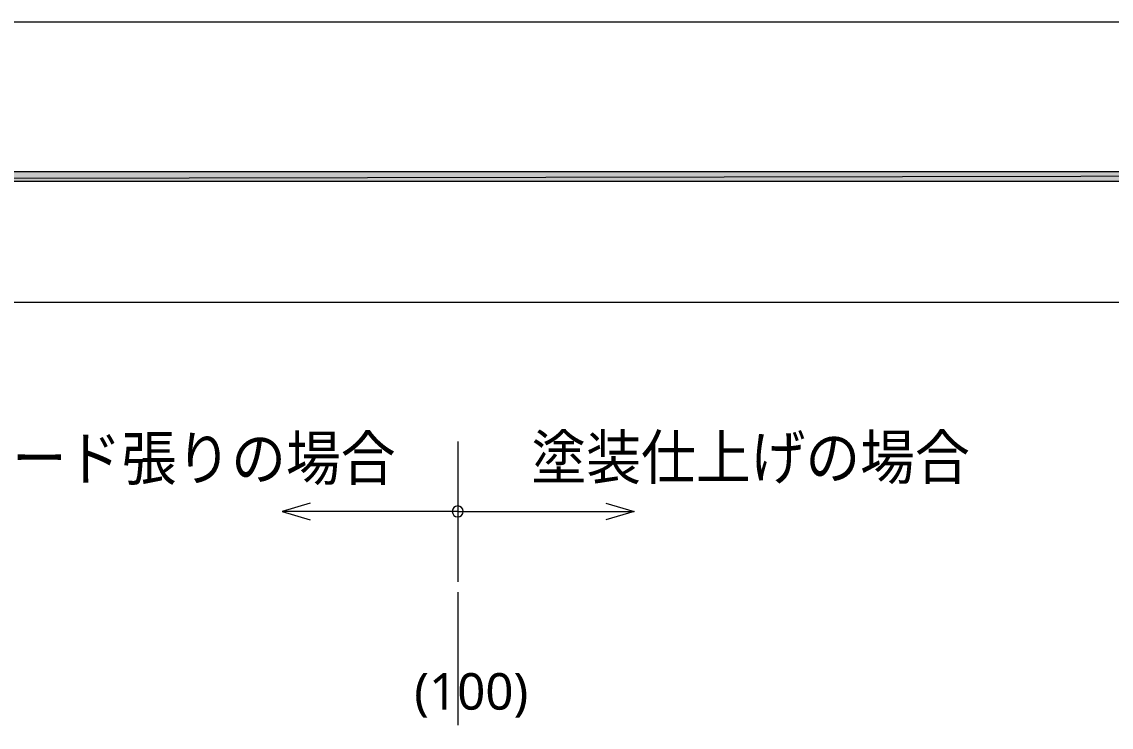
# Model space of a CAD drawing. Header units: millimetres. Extents: x 0 to 420, y 0 to 297.
# Drawn here: x 128.5 to 206, y 246.8 to 297 of the extents above; entities that cross this region are included whole.
import ezdxf
from ezdxf.enums import TextEntityAlignment as Align

# ---------------------------------------------------------------- set-up
doc = ezdxf.new("R2010")
doc.units = ezdxf.units.MM
doc.styles.add('kst32b', font='NotoSansJP-Variable.ttf')

msp = doc.modelspace()

# ---------------------------------------------------------------- hatches: boundary and pattern name
h = msp.add_hatch(color=7)
h.paths.add_polyline_path([(394.166, 285.623), (394.166, 286.321), (26.183, 285.623), (394.166, 285.623)])
h.paths.add_polyline_path([(394.166, 286.321), (26.183, 285.623), (26.183, 286.321), (394.166, 286.321)])

# ---------------------------------------------------------------- linework, layer by layer
at = {"lineweight": 13}
for points in [[(0.191, 0), (0.191, 296.968), (420.158, 296.968), (420.158, 0)], [(159.893, 262.117), (159.862, 262.27), (159.778, 262.394), (159.654, 262.478), (159.501, 262.509), (159.349, 262.478), (159.225, 262.394), (159.141, 262.27), (159.11, 262.117), (159.141, 261.965), (159.225, 261.841), (159.349, 261.757), (159.501, 261.726), (159.654, 261.757), (159.778, 261.841), (159.862, 261.965)]]:
    msp.add_lwpolyline(points, close=True, dxfattribs=at)
at = {"lineweight": 0}
for points in [[(394.166, 285.623), (394.166, 286.321), (26.183, 285.623)], [(394.166, 286.321), (26.183, 285.623), (26.183, 286.321)]]:
    msp.add_lwpolyline(points, close=True, dxfattribs=at)
at = {"lineweight": 13}
for points in [[(394.166, 276.987), (26.183, 276.987)], [(159.512, 267.102), (159.512, 257.112)], [(149.013, 262.699), (147.003, 262.107), (149.013, 261.514)], [(159.512, 262.107), (147.003, 262.107)], [(159.512, 262.107), (172.043, 262.107)], [(170.032, 262.699), (172.043, 262.107), (170.032, 261.514)], [(159.512, 256.371), (159.512, 246.909)]]:
    msp.add_lwpolyline(points, dxfattribs=at)

# ---------------------------------------------------------------- texts
at = {"style": 'kst32b'}
for s, height, p, p2 in [('ボード張りの場合', 3.1187, (123.888, 264.35), (155.075, 264.35)), ('塗装仕上げの場合', 3.1187, (164.74, 264.414), (195.927, 264.414)), ('(100)', 2.5989, (156.401, 248.01), (164.522, 248.01))]:
    msp.add_text(s, height=height, dxfattribs=at).set_placement(p, p2, align=Align.FIT)

doc.saveas('drawing.dxf')
